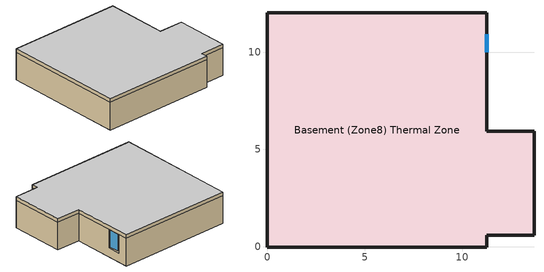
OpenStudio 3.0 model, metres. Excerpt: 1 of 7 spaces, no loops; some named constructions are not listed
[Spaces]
Basement (Zone8) Thermal Zone
 floor ground (Basement Floor Assembly): 11.25,12.01 11.25,5.92 13.69,5.92 13.69,0.58 11.25,0.58 11.25,-0.03 -0.03,-0.03 -0.03,12.01 z-2.95
 wall outside (Foundation Wall Assembly): 11.25,9.82 11.25,11.06 z-2.06:-0.23
 wall ground (Foundation Wall Assembly): 11.25,12.01 -0.03,12.01 -0.03,-0.03 11.25,-0.03 11.25,0.58 13.69,0.58 13.69,5.92 11.25,5.92 z-2.95:-0.23; 11.25,5.92,-0.23 11.25,5.92,-2.95 11.25,12.01,-2.95 11.25,12.01,-0.23 11.25,11.06,-0.23 11.25,11.06,-2.06 11.25,9.82,-2.06 11.25,9.82,-0.23
 wall ground (Base Exterior Wall Assembly): -0.03,12.01 -0.03,-0.03 11.25,-0.03 11.25,0.58 13.69,0.58 13.69,5.92 11.25,5.92 11.25,12.01 -0.03,12.01 z-0.23:0.13
 window (Exterior Window): 11.25,9.98 11.25,10.9 z-1.91:-0.25
 ceiling to First Floor (Zone1) Thermal Zone (First Floor Assembly): 11.25,-0.03 11.25,0.58 13.69,0.58 13.69,5.92 11.25,5.92 11.25,12.01 -0.03,12.01 -0.03,-0.03 z0.13
[Construction]
Exterior Door Reversed: I01 25mm insulation board, F08 Metal surface
First Floor Ceiling - Living Room: 11 7/8" LSL Engineered Joist, 1/2" GWB
First Floor Ceiling: 1/2" GWB
[Material] Thermal Absorptance=0.9; Solar Absorptance=0.7; Visible Absorptance=0.7
Name | Roughness | Thickness {m} | Conductivity {W/m-K} | Density {kg/m3} | Specific Heat {J/kg-K}
1/2" GWB | MediumSmooth | 0.0127 | 0.16 | 800 | 1090
F08 Metal surface | Smooth | 0.0008 | 45.28 | 7824 | 500
11 7/8" LSL Engineered Joist | Rough | 0.301325 | 0.18 | 1200 | 1012
I01 25mm insulation board | MediumRough | 0.0254 | 0.03 | 43 | 1210
[Schedule:Compact]
Printer; Cablebox; Other; Clock; Modem/Router; Answering Machine; 2 Cell Phones; Stereo; 1 Cell Phone; Boombox: Through: 12/31, For: Mondays, Until: 24:00, 1, For: Tuesdays Thursdays, Until: 24:00, 1, For: Wednesdays, Until: 24:00, 1, For: Fridays, Until: 24:00, 1, For: Saturdays, Until: 24:00, 1, For: Sundays, Until: 24:00, 1, For: AllOtherDays, Until 24:00, 0
Occupancy - Parent A - Zone 3: Through: 12/31, For: Mondays, Until: 6:30, 1, Until: 18:00, 0, Until: 18:30, 1, Until: 22:30, 0, Until: 24:00, 1, For: Tuesdays Thursdays, Until: 6:30, 1, Until: 18:00, 0, Until: 18:30, 1, Until: 22:30, 0, Until: 24:00, 1, For: Wednesdays, Until: 6:30, 1, Until: 18:00, 0, Until: 18:30, 1, Until: 22:30, 0, Until: 24:00, 1, For: Fridays, Until: 6:30, 1, Until: 18:00, 0, Until: 18:30, 1, Until: 23:30, 0, Until: 24:00, 1, For: Saturdays, Until: 8:15, 1, Until: 20:00, 0, Until: 20:30, 1, Until: 23:30, 0, Until: 24:00, 1, For: Sundays, Until: 8:15, 1, Until: 14:00, 0, Until: 14:30, 1, Until: 18:00, 0, Until: 18:30, 1, Until: 22:30, 0, Until: 24:00, 1, For: AllOtherDays, Until 24:00, 0
Activity Level - Constant - 115W: Through: 12/31, For: AllDays, Until: 24:00, 115
Portable Fan: Through: 12/31, For: Mondays, Until: 22:00, 0, Until: 24:00, 1, For: Tuesdays Thursdays, Until: 22:00, 0, Until: 24:00, 1, For: Wednesdays, Until: 22:00, 0, Until: 24:00, 1, For: Fridays, Until: 23:30, 0, Until: 24:00, 1, For: Saturdays, Until: 23:30, 0, Until: 24:00, 1, For: Sundays, Until: 22:00, 0, Until: 24:00, 1, For: AllOtherDays, Until 24:00, 0
Desktop: Through: 12/31, For: Mondays, Until: 18:30, 0.162, Until: 22:30, 1, Until: 24:00, 0.162, For: Tuesdays Thursdays, Until: 18:30, 0.162, Until: 22:30, 1, Until: 24:00, 0.162, For: Wednesdays, Until: 18:30, 0.162, Until: 22:30, 1, Until: 24:00, 0.162, For: Fridays, Until: 18:30, 0.162, Until: 22:30, 1, Until: 24:00, 0.162, For: Saturdays, Until: 8:30, 0.162, Until: 19:00, 1, Until: 24:00, 0.162, For: Sundays, Until: 8:30, 0.162, Until: 19:00, 1, Until: 24:00, 0.162, For: AllOtherDays, Until 24:00, 0
Slow Cooker: Through: 12/31, For: Mondays, Until: 24:00, 0, For: Tuesdays Thursdays, Until: 24:00, 0, For: Wednesdays, Until: 24:00, 0, For: Fridays, Until: 24:00, 0, For: Saturdays, Until: 8:30, 0, Until: 20:30, 1, Until: 24:00, 0, For: Sundays, Until: 24:00, 0, For: AllOtherDays, Until 24:00, 0
Lighting - 2nd Bedroom: Through: 12/31, For: Mondays, Until: 6:40, 0, Until: 7:00, 1, Until: 18:20, 0, Until: 19:30, 1, Until: 20:15, 0, Until: 21:45, 1, Until: 24:00, 0, For: Tuesdays Thursdays, Until: 6:40, 0, Until: 7:00, 1, Until: 16:30, 0, Until: 18:00, 1, Until: 18:30, 0, Until: 20:15, 1, Until: 21:45, 1, Until: 22:00, 1, Until: 24:00, 0, For: Wednesdays, Until: 6:40, 0, Until: 7:00, 1, Until: 18:20, 0, Until: 18:30, 1, Until: 20:15, 1, Until: 21:45, 1, Until: 22:00, 1, Until: 24:00, 0, For: Fridays, Until: 6:40, 0, Until: 7:00, 1, Until: 18:20, 0, Until: 18:30, 1, Until: 20:00, 1, Until: 21:00, 1, Until: 24:00, 0, For: Saturdays, Until: 12:45, 0, Until: 13:00, 1, Until: 18:00, 0, Until: 19:30, 1, Until: 24:00, 0, For: Sundays, Until: 18:20, 0, Until: 18:30, 1, Until: 20:15, 1, Until: 21:45, 1, Until: 22:00, 1, Until: 24:00, 0, For: AllOtherDays, Until 24:00, 0
Coffee Maker: Through: 12/31, For: Mondays, Until: 6:10, 0, Until: 6:28, 1, Until: 24:00, 0, For: Tuesdays Thursdays, Until: 6:10, 0, Until: 6:28, 1, Until: 24:00, 0, For: Wednesdays, Until: 6:10, 0, Until: 6:28, 1, Until: 24:00, 0, For: Fridays, Until: 6:10, 0, Until: 6:28, 1, Until: 24:00, 0, For: Saturdays, Until: 9:10, 0, Until: 9:28, 1, Until: 24:00, 0, For: Sundays, Until: 9:10, 0, Until: 9:26, 1, Until: 24:00, 0, For: AllOtherDays, Until 24:00, 0
Laptop A: Through: 12/31, For: Mondays, Until: 18:30, 0.125, Until: 22:00, 1, Until: 24:00, 0.125, For: Tuesdays Thursdays, Until: 18:30, 0.125, Until: 22:00, 1, Until: 24:00, 0.125, For: Wednesdays, Until: 18:30, 0.125, Until: 22:00, 1, Until: 24:00, 0.125, For: Fridays, Until: 18:30, 0.125, Until: 21:00, 1, Until: 24:00, 0.125, For: Saturdays, Until: 11:00, 0.125, Until: 13:00, 1, Until: 18:00, 0.125, Until: 19:30, 1, Until: 24:00, 0.125, For: Sundays, Until: 11:00, 0.125, Until: 13:00, 1, Until: 18:30, 0.125, Until: 22:00, 1, Until: 24:00, 0.125, For: AllOtherDays, Until 24:00, 0
Blu-Ray Living Room: Through: 12/31, For: Mondays, Until: 24:00, 0.516, For: Tuesdays Thursdays, Until: 24:00, 0.516, For: Wednesdays, Until: 24:00, 0.516, For: Fridays, Until: 24:00, 0.516, For: Saturdays, Until: 15:00, 0.516, Until: 16:30, 1, Until: 24:00, 0.516, For: Sundays, Until: 15:00, 0.516, Until: 16:30, 1, Until: 24:00, 0.516, For: AllOtherDays, Until 24:00, 0
Occupancy - Child A - Zone 3: Through: 12/31, For: Mondays, Until: 7:00, 1, Until: 18:00, 0, Until: 19:30, 1, Until: 20:15, 0, Until: 24:00, 1, For: Tuesdays Thursdays, Until: 7:00, 1, Until: 16:30, 0, Until: 18:00, 1, Until: 18:30, 0, Until: 19:30, 1, Until: 20:15, 0, Until: 24:00, 1, For: Wednesdays, Until: 7:00, 1, Until: 18:00, 0, Until: 19:30, 1, Until: 20:15, 0, Until: 24:00, 1, For: Fridays, Until: 7:00, 1, Until: 18:00, 0, Until: 19:30, 1, Until: 20:15, 0, Until: 21:00, 1, Until: 23:00, 0, Until: 24:00, 1, For: Saturdays, Until: 9:30, 1, Until: 11:00, 0, Until: 13:00, 1, Until: 18:00, 0, Until: 19:30, 1, Until: 23:00, 0, Until: 24:00, 1, For: Sundays, Until: 9:00, 1, Until: 11:00, 0, Until: 13:00, 1, Until: 18:00, 0, Until: 19:30, 1, Until: 20:15, 0, Until: 24:00, 1, For: AllOtherDays, Until 24:00, 0
Vacuum: Through: 12/31, For: Mondays, Until: 24:00, 0, For: Saturdays, Until: 17:30, 0, Until: 19:27, 1, Until: 24:00, 0, For: AllOtherDays, Until 24:00, 0
Occupancy - Child B - Zone 1: Through: 12/31, For: Mondays, Until: 7:00, 0, Until: 8:00, 1, Until: 18:00, 0, Until: 18:30, 1, Until: 19:30, 0, Until: 20:15, 1, Until: 24:00, 0, For: Tuesdays Thursdays, Until: 7:00, 0, Until: 8:00, 1, Until: 18:00, 0, Until: 18:30, 1, Until: 19:30, 0, Until: 20:15, 1, Until: 24:00, 0, For: Wednesdays, Until: 7:00, 0, Until: 8:00, 1, Until: 18:00, 0, Until: 18:30, 1, Until: 19:30, 0, Until: 20:15, 1, Until: 24:00, 0, For: Fridays, Until: 7:00, 0, Until: 8:00, 1, Until: 18:00, 0, Until: 18:30, 1, Until: 19:30, 0, Until: 20:15, 1, Until: 21:00, 0, Until: 22:00, 1, Until: 24:00, 0, For: Saturdays, Until: 9:00, 0, Until: 10:00, 1, Until: 13:00, 0, Until: 18:00, 1, Until: 20:30, 0, Until: 22:00, 1, Until: 24:00, 0, For: Sundays, Until: 9:30, 0, Until: 10:00, 1, Until: 13:00, 0, Until: 18:30, 1, Until: 19:30, 0, Until: 20:15, 1, Until: 24:00, 0, For: AllOtherDays, Until 24:00, 0
Lighting - 2nd Floor Bath: Through: 12/31, For: Mondays, Until: 6:30, 0, Until: 6:50, 1, Until: 18:08, 0, Until: 18:18, 1, Until: 20:15, 0, Until: 20:25, 1, Until: 21:45, 0, Until: 22:00, 1, Until: 24:00, 0, For: Tuesdays Thursdays, Until: 6:30, 0, Until: 6:50, 1, Until: 20:15, 0, Until: 20:25, 1, Until: 21:45, 0, Until: 22:00, 1, Until: 24:00, 0, For: Wednesdays, Until: 6:30, 0, Until: 6:40, 1, Until: 18:08, 0, Until: 18:18, 1, Until: 20:15, 0, Until: 20:25, 1, Until: 21:45, 0, Until: 22:00, 1, Until: 24:00, 0, For: Fridays, Until: 6:30, 0, Until: 6:50, 1, Until: 18:08, 0, Until: 18:18, 1, Until: 20:00, 0, Until: 21:00, 1, Until: 22:00, 0, Until: 22:15, 1, Until: 23:00, 0, Until: 23:15, 1, Until: 24:00, 0, For: Saturdays, Until: 8:45, 0, Until: 9:15, 1, Until: 12:30, 0, Until: 12:45, 1, Until: 22:00, 0, Until: 22:15, 1, Until: 23:00, 0, Until: 23:15, 1, Until: 24:00, 0, For: Sundays, Until: 8:45, 0, Until: 9:15, 1, Until: 18:08, 0, Until: 18:18, 1, Until: 20:15, 0, Until: 20:25, 1, Until: 21:00, 0, Until: 21:15, 1, Until: 21:45, 0, Until: 22:00, 1, Until: 24:00, 0, For: AllOtherDays, Until 24:00, 0
Lighting - Master Bath: Through: 12/31, For: Mondays, Until: 3:31, 0, Until: 3:34, 1, Until: 4:00, 0, Until: 4:03, 1, Until: 6:00, 0, Until: 6:15, 1, Until: 6:30, 0, Until: 6:45, 1, Until: 18:01, 0, Until: 18:06, 1, Until: 22:05, 0, Until: 22:25, 1, Until: 22:30, 0, Until: 22:40, 1, Until: 24:00, 0, For: Tuesdays Thursdays, Until: 3:31, 0, Until: 3:34, 1, Until: 4:00, 0, Until: 4:03, 1, Until: 6:00, 0, Until: 6:15, 1, Until: 6:30, 0, Until: 6:45, 1, Until: 18:01, 0, Until: 18:06, 1, Until: 22:05, 0, Until: 22:25, 1, Until: 22:30, 0, Until: 22:40, 1, Until: 24:00, 0, For: Wednesdays, Until: 3:31, 0, Until: 3:34, 1, Until: 4:00, 0, Until: 4:03, 1, Until: 6:00, 0, Until: 6:15, 1, Until: 6:30, 0, Until: 6:45, 1, Until: 18:00, 0, Until: 18:06, 1, Until: 22:05, 0, Until: 22:25, 1, Until: 22:30, 0, Until: 22:40, 1, Until: 24:00, 0, For: Fridays, Until: 3:31, 0, Until: 3:34, 1, Until: 4:00, 0, Until: 4:03, 1, Until: 6:00, 0, Until: 6:15, 1, Until: 6:30, 0, Until: 6:45, 1, Until: 18:01, 0, Until: 18:06, 1, Until: 23:30, 0, Until: 23:45, 1, Until: 24:00, 0, For: Saturdays, Until: 8:00, 0, Until: 8:15, 1, Until: 10:00, 0, Until: 10:15, 1, Until: 20:00, 0, Until: 20:15, 1, Until: 23:30, 0, Until: 23:45, 1, Until: 24:00, 0, For: Sundays, Until: 8:00, 0, Until: 8:15, 1, Until: 10:00, 0, Until: 10:15, 1, Until: 14:00, 0, Until: 14:15, 1, Until: 18:01, 0, Until: 18:06, 1, Until: 22:05, 0, Until: 22:25, 1, Until: 22:30, 0, Until: 22:40, 1, Until: 24:00, 0, For: AllOtherDays, Until 24:00, 0
Refrigerator - Bldg Amer: Through: 12/31, For: AllDays, Until: 1:00, 0.8, Until: 2:00, 0.7829, Until: 3:00, 0.7657, Until: 4:00, 0.7429, Until: 5:00, 0.7314, Until: 6:00, 0.7314, Until: 7:00, 0.76, Until: 8:00, 0.8, Until: 9:00, 0.8171, Until: 10:00, 0.8286, Until: 11:00, 0.8, Until: 12:00, 0.8, Until: 13:00, 0.84, Until: 14:00, 0.84, Until: 15:00, 0.8286, Until: 16:00, 0.84, Until: 17:00, 0.8857, Until: 18:00, 0.9714, Until: 19:00, 1, Until: 20:00, 0.9714, Until: 21:00, 0.9429, Until: 22:00, 0.9257, Until: 23:00, 0.8857, Until: 24:00, 0.8286
Lighting - 3rd Bedroom: Through: 12/31, For: Mondays, Until: 6:50, 0, Until: 7:00, 1, Until: 18:30, 0, Until: 19:30, 1, Until: 20:15, 0, Until: 20:30, 1, Until: 24:00, 0, For: Tuesdays Thursdays, Until: 6:50, 0, Until: 7:00, 1, Until: 18:30, 0, Until: 20:30, 1, Until: 24:00, 0, For: Wednesdays, Until: 6:50, 0, Until: 7:00, 1, Until: 18:30, 0, Until: 20:30, 1, Until: 24:00, 0, For: Fridays, Until: 6:50, 0, Until: 7:00, 1, Until: 18:30, 0, Until: 21:00, 1, Until: 24:00, 0, For: Saturdays, Until: 18:00, 0, Until: 19:30, 1, Until: 24:00, 0, For: Sundays, Until: 18:30, 0, Until: 20:30, 1, Until: 24:00, 0, For: AllOtherDays, Until 24:00, 0
Laptop B: Through: 12/31, For: Mondays, Until: 18:30, 0.125, Until: 20:15, 1, Until: 24:00, 0.125, For: Tuesdays Thursdays, Until: 18:30, 0.125, Until: 20:15, 1, Until: 24:00, 0.125, For: Wednesdays, Until: 18:30, 0.125, Until: 20:15, 1, Until: 24:00, 0.125, For: Fridays, Until: 18:30, 0.125, Until: 21:00, 1, Until: 24:00, 0.125, For: Saturdays, Until: 18:00, 0.125, Until: 19:30, 1, Until: 24:00, 0.125, For: Sundays, Until: 18:30, 0.125, Until: 20:15, 1, Until: 24:00, 0.125, For: AllOtherDays, Until 24:00, 0
Lighting - Living Room: Through: 12/31, For: Mondays, Until: 8:00, 0, Until: 8:25, 1, Until: 18:00, 0, Until: 22:30, 1, Until: 24:00, 0, For: Tuesdays Thursdays, Until: 8:00, 0, Until: 8:25, 1, Until: 18:00, 0, Until: 18:30, 1, Until: 19:00, 0, Until: 19:15, 1, Until: 19:30, 0, Until: 21:30, 1, Until: 22:00, 0, Until: 22:30, 1, Until: 24:00, 0, For: Wednesdays, Until: 8:00, 0, Until: 8:25, 1, Until: 18:00, 0, Until: 18:30, 1, Until: 19:00, 0, Until: 19:15, 1, Until: 19:30, 0, Until: 22:30, 1, Until: 24:00, 0, For: Fridays, Until: 8:00, 0, Until: 8:25, 1, Until: 18:01, 0, Until: 18:30, 1, Until: 19:00, 0, Until: 19:15, 1, Until: 19:30, 0, Until: 23:30, 1, Until: 24:00, 0, For: Saturdays, Until: 21:00, 0, Until: 23:30, 1, Until: 24:00, 0, For: Sundays, Until: 18:00, 0, Until: 18:30, 1, Until: 19:00, 0, Until: 19:15, 1, Until: 19:30, 0, Until: 22:30, 1, Until: 24:00, 0, For: AllOtherDays, Until 24:00, 0
Master Bedroom TV: Through: 12/31, For: Mondays, Until: 6:15, 0.196, Until: 7:00, 1, Until: 24:00, 0.196, For: Tuesdays Thursdays, Until: 6:15, 0.196, Until: 7:00, 1, Until: 24:00, 0.196, For: Wednesdays, Until: 6:15, 0.196, Until: 7:00, 1, Until: 24:00, 0.196, For: Fridays, Until: 6:15, 0.196, Until: 7:00, 1, Until: 24:00, 0.196, For: Saturdays, Until: 24:00, 0.196, For: Sundays, Until: 24:00, 0.196, For: AllOtherDays, Until 24:00, 0
Lighting - Kitchen: Through: 12/31, For: Mondays, Until: 6:00, 0, Until: 8:25, 1, Until: 18:00, 0, Until: 18:30, 1, Until: 19:00, 0, Until: 19:15, 1, Until: 19:30, 0, Until: 20:15, 1, Until: 20:30, 0, Until: 22:30, 1, Until: 24:00, 0, For: Tuesdays Thursdays, Until: 6:00, 0, Until: 8:25, 1, Until: 18:00, 0, Until: 18:30, 1, Until: 19:00, 0, Until: 19:15, 1, Until: 19:30, 0, Until: 20:15, 1, Until: 20:30, 0, Until: 22:30, 1, Until: 24:00, 0, For: Wednesdays, Until: 6:00, 0, Until: 8:25, 1, Until: 18:00, 0, Until: 18:30, 1, Until: 19:00, 0, Until: 19:15, 1, Until: 19:30, 0, Until: 20:15, 1, Until: 20:30, 0, Until: 22:30, 1, Until: 24:00, 0, For: Fridays, Until: 6:00, 0, Until: 8:25, 1, Until: 18:00, 0, Until: 18:30, 1, Until: 19:00, 0, Until: 19:15, 1, Until: 19:30, 0, Until: 20:15, 1, Until: 21:00, 0, Until: 23:30, 1, Until: 24:00, 0, For: Saturdays, Until: 8:15, 0, Until: 10:00, 1, Until: 19:00, 0, Until: 23:30, 1, Until: 24:00, 0, For: Sundays, Until: 8:15, 0, Until: 10:00, 1, Until: 18:00, 0, Until: 18:30, 1, Until: 19:00, 0, Until: 19:15, 1, Until: 19:30, 0, Until: 20:15, 1, Until: 20:30, 0, Until: 22:30, 1, Until: 24:00, 0, For: AllOtherDays, Until 24:00, 0
Video Game System: Through: 12/31, For: Mondays, Until: 24:00, 0.159, For: Tuesdays Thursdays, Until: 24:00, 0.159, For: Wednesdays, Until: 24:00, 0.159, For: Fridays, Until: 21:00, 0.159, Until: 22:00, 1, Until: 24:00, 0.159, For: Saturdays, Until: 22:00, 0.159, Until: 23:00, 1, Until: 24:00, 0.159, For: Sundays, Until: 10:00, 0.159, Until: 11:00, 1, Until: 24:00, 0.159, For: AllOtherDays, Until 24:00, 0
Living Room TV: Through: 12/31, For: Mondays, Until: 6:30, 0.016, Until: 8:25, 1, Until: 18:10, 0.016, Until: 20:30, 1, Until: 24:00, 0.016, For: Tuesdays Thursdays, Until: 6:30, 0.016, Until: 8:25, 1, Until: 18:10, 0.016, Until: 20:30, 1, Until: 24:00, 0.016, For: Wednesdays, Until: 6:30, 0.016, Until: 8:25, 1, Until: 18:10, 0.016, Until: 20:30, 1, Until: 24:00, 0.016, For: Fridays, Until: 6:30, 0.016, Until: 8:25, 1, Until: 18:10, 0.016, Until: 20:30, 1, Until: 24:00, 0.016, For: Saturdays, Until: 8:30, 0.016, Until: 10:30, 1, Until: 20:00, 0.016, Until: 23:30, 1, Until: 24:00, 0.016, For: Sundays, Until: 8:30, 0.016, Until: 10:30, 1, Until: 18:10, 0.016, Until: 22:40, 1, Until: 24:00, 0.016, For: AllOtherDays, Until 24:00, 0
Microwave: Through: 12/31, For: Mondays, Until: 6:01, 0, Until: 6:08, 1, Until: 18:10, 0, Until: 18:17, 1, Until: 24:00, 0, For: Tuesdays Thursdays, Until: 6:01, 0, Until: 6:08, 1, Until: 18:10, 0, Until: 18:17, 1, Until: 24:00, 0, For: Wednesdays, Until: 6:01, 0, Until: 6:08, 1, Until: 18:10, 0, Until: 18:17, 1, Until: 24:00, 0, For: Fridays, Until: 6:01, 0, Until: 6:08, 1, Until: 18:10, 0, Until: 18:17, 1, Until: 24:00, 0, For: Saturdays, Until: 9:15, 0, Until: 9:20, 1, Until: 12:10, 0, Until: 12:15, 1, Until: 24:00, 0, For: Sundays, Until: 9:15, 0, Until: 9:22, 1, Until: 12:10, 0, Until: 12:17, 1, Until: 18:10, 0, Until: 18:17, 1, Until: 24:00, 0, For: AllOtherDays, Until 24:00, 0
Desktop Monitor: Through: 12/31, For: Mondays, Until: 18:30, 0.143, Until: 22:30, 1, Until: 24:00, 0.143, For: Tuesdays Thursdays, Until: 18:30, 0.143, Until: 22:30, 1, Until: 24:00, 0.143, For: Wednesdays, Until: 18:30, 0.143, Until: 22:30, 1, Until: 24:00, 0.143, For: Fridays, Until: 18:30, 0.143, Until: 22:30, 1, Until: 24:00, 0.143, For: Saturdays, Until: 8:30, 0.143, Until: 19:00, 1, Until: 24:00, 0.143, For: Sundays, Until: 8:30, 0.143, Until: 19:00, 1, Until: 24:00, 0.143, For: AllOtherDays, Until 24:00, 0
Occupancy - Parent B - Zone 1: Through: 12/31, For: Mondays, Until: 6:00, 0, Until: 6:30, 1, Until: 7:00, 0, Until: 8:30, 1, Until: 18:00, 0, Until: 19:00, 1, Until: 19:15, 1, Until: 22:00, 1, Until: 24:00, 0, For: Tuesdays Thursdays, Until: 6:00, 0, Until: 6:30, 1, Until: 7:00, 0, Until: 8:30, 1, Until: 18:00, 0, Until: 22:00, 1, Until: 24:00, 0, For: Wednesdays, Until: 6:00, 0, Until: 6:30, 1, Until: 7:00, 0, Until: 8:30, 1, Until: 18:00, 0, Until: 22:00, 1, Until: 24:00, 0, For: Fridays, Until: 6:00, 0, Until: 6:30, 1, Until: 7:00, 0, Until: 8:30, 1, Until: 18:00, 0, Until: 23:30, 1, Until: 24:00, 0, For: Saturdays, Until: 8:15, 0, Until: 10:00, 1, Until: 11:00, 0, Until: 14:30, 1, Until: 17:00, 0, Until: 18:00, 1, Until: 19:00, 0, Until: 23:30, 1, Until: 24:00, 0, For: Sundays, Until: 8:15, 0, Until: 10:00, 1, Until: 11:00, 0, Until: 14:30, 1, Until: 17:00, 0, Until: 22:00, 1, Until: 24:00, 0, For: AllOtherDays, Until 24:00, 0
Curling Iron: Through: 12/31, For: Mondays, Until: 6:38, 0, Until: 6:40, 1, Until: 24:00, 0, For: Tuesdays Thursdays, Until: 6:38, 0, Until: 6:40, 1, Until: 24:00, 0, For: Wednesdays, Until: 6:38, 0, Until: 6:40, 1, Until: 24:00, 0, For: Fridays, Until: 6:38, 0, Until: 6:40, 1, Until: 24:00, 0, For: Saturdays, Until: 10:09, 0, Until: 10:11, 1, Until: 24:00, 0, For: Sundays, Until: 10:09, 0, Until: 10:11, 1, Until: 24:00, 0, For: AllOtherDays, Until 24:00, 0
Hand Mixer: Through: 12/31, For: Mondays, Until: 18:40, 0, Until: 18:41, 1, Until: 24:00, 0, For: Tuesdays Thursdays, Until: 18:40, 0, Until: 18:41, 1, Until: 24:00, 0, For: Wednesdays, Until: 18:40, 0, Until: 18:41, 1, Until: 24:00, 0, For: Fridays, Until: 18:40, 0, Until: 18:42, 1, Until: 24:00, 0, For: Saturdays, Until: 19:05, 0, Until: 19:07, 1, Until: 24:00, 0, For: Sundays, Until: 18:40, 0, Until: 18:42, 1, Until: 24:00, 0, For: AllOtherDays, Until 24:00, 0
ALWAYS_Below_50: Through: 12/31, For: AllDays, Until: 24:00, 50
ALWAYS_Above_0: Through: 12/31, For: AllDays, Until: 24:00, .01
Occupancy - Child B - Zone 3: Through: 12/31, For: Mondays, Until: 7:00, 1, Until: 18:30, 0, Until: 19:30, 1, Until: 20:15, 0, Until: 24:00, 1, For: Tuesdays Thursdays, Until: 7:00, 1, Until: 18:30, 0, Until: 19:30, 1, Until: 20:15, 0, Until: 24:00, 1, For: Wednesdays, Until: 7:00, 1, Until: 18:30, 0, Until: 19:30, 1, Until: 20:15, 0, Until: 24:00, 1, For: Fridays, Until: 7:00, 1, Until: 18:30, 0, Until: 19:30, 1, Until: 20:15, 0, Until: 21:00, 1, Until: 22:00, 0, Until: 24:00, 1, For: Saturdays, Until: 9:00, 1, Until: 12:30, 0, Until: 13:00, 1, Until: 18:00, 0, Until: 20:30, 1, Until: 22:00, 0, Until: 24:00, 1, For: Sundays, Until: 9:30, 1, Until: 12:30, 0, Until: 13:00, 1, Until: 18:30, 0, Until: 19:30, 1, Until: 20:15, 0, Until: 24:00, 1, For: AllOtherDays, Until 24:00, 0
Cooktop: Through: 12/31, For: Mondays, Until: 18:02, 0, Until: 18:09, 1, Until: 24:00, 0, For: Tuesdays Thursdays, Until: 18:02, 0, Until: 18:09, 1, Until: 24:00, 0, For: Wednesdays, Until: 18:02, 0, Until: 18:09, 1, Until: 24:00, 0, For: Fridays, Until: 18:02, 0, Until: 18:09, 1, Until: 24:00, 0, For: Saturdays, Until: 8:15, 0, Until: 8:22, 1, Until: 12:02, 0, Until: 12:09, 1, Until: 19:00, 0, Until: 19:07, 1, Until: 24:00, 0, For: Sundays, Until: 8:15, 0, Until: 8:22, 1, Until: 12:02, 0, Until: 12:09, 1, Until: 18:02, 0, Until: 18:07, 1, Until: 24:00, 0, For: AllOtherDays, Until 24:00, 0
Oven: Through: 12/31, For: Mondays, Until: 24:00, 0, For: Tuesdays Thursdays, Until: 24:00, 0, For: Wednesdays, Until: 24:00, 0, For: Fridays, Until: 24:00, 0, For: Saturdays, Until: 8:15, 0, Until: 8:38, 1, Until: 19:00, 0, Until: 19:23, 1, Until: 24:00, 0, For: Sundays, Until: 8:15, 0, Until: 8:38, 1, Until: 24:00, 0, For: AllOtherDays, Until 24:00, 0
Occupancy - Parent B - Zone 3: Through: 12/31, For: Mondays, Until: 6:00, 1, Until: 6:30, 0, Until: 7:00, 1, Until: 22:00, 0, Until: 24:00, 1, For: Tuesdays Thursdays, Until: 6:00, 1, Until: 6:30, 0, Until: 7:00, 1, Until: 22:00, 0, Until: 24:00, 1, For: Wednesdays, Until: 6:00, 1, Until: 6:30, 0, Until: 7:00, 1, Until: 22:00, 0, Until: 24:00, 1, For: Fridays, Until: 6:00, 1, Until: 6:30, 0, Until: 7:00, 1, Until: 23:30, 0, Until: 24:00, 1, For: Saturdays, Until: 8:15, 1, Until: 10:00, 0, Until: 11:00, 1, Until: 18:00, 0, Until: 19:00, 1, Until: 23:30, 0, Until: 24:00, 1, For: Sundays, Until: 8:15, 1, Until: 10:00, 0, Until: 11:00, 1, Until: 22:00, 0, Until: 24:00, 1, For: AllOtherDays, Until 24:00, 0
Lighting - Master Bedroom: Through: 12/31, For: Mondays, Until: 6:15, 0, Until: 6:30, 1, Until: 6:45, 0, Until: 7:00, 1, Until: 18:07, 0, Until: 18:30, 1, Until: 22:00, 0, Until: 23:00, 1, Until: 24:00, 0, For: Tuesdays Thursdays, Until: 6:15, 0, Until: 6:30, 1, Until: 6:45, 0, Until: 7:00, 1, Until: 18:07, 0, Until: 18:30, 1, Until: 22:00, 0, Until: 23:00, 1, Until: 24:00, 0, For: Wednesdays, Until: 6:15, 0, Until: 6:30, 1, Until: 6:45, 0, Until: 7:00, 1, Until: 18:07, 0, Until: 18:30, 1, Until: 22:00, 0, Until: 23:00, 1, Until: 24:00, 0, For: Fridays, Until: 6:15, 0, Until: 6:30, 1, Until: 6:45, 0, Until: 7:00, 1, Until: 18:07, 0, Until: 18:30, 1, Until: 23:30, 0, Until: 24:00, 1, For: Saturdays, Until: 10:15, 0, Until: 11:00, 1, Until: 18:00, 0, Until: 19:00, 1, Until: 20:15, 0, Until: 20:30, 1, Until: 23:30, 0, Until: 24:00, 1, For: Sundays, Until: 10:15, 0, Until: 11:00, 1, Until: 18:07, 0, Until: 18:30, 1, Until: 22:00, 0, Until: 23:00, 1, Until: 24:00, 0, For: AllOtherDays, Until 24:00, 0
Can Opener: Through: 12/31, For: Mondays, Until: 18:40, 0, Until: 18:47, 1, Until: 24:00, 0, For: Tuesdays Thursdays, Until: 18:40, 0, Until: 18:47, 1, Until: 24:00, 0, For: Wednesdays, Until: 18:40, 0, Until: 18:47, 1, Until: 24:00, 0, For: Fridays, Until: 18:40, 0, Until: 18:47, 1, Until: 24:00, 0, For: Saturdays, Until: 19:05, 0, Until: 19:12, 1, Until: 24:00, 0, For: Sundays, Until: 18:40, 0, Until: 18:48, 1, Until: 24:00, 0, For: AllOtherDays, Until 24:00, 0
Lighting - Dining: Through: 12/31, For: Mondays, Until: 7:00, 0, Until: 8:00, 1, Until: 19:15, 0, Until: 20:30, 1, Until: 24:00, 0, For: Tuesdays Thursdays, Until: 7:00, 0, Until: 8:00, 1, Until: 19:15, 0, Until: 20:30, 1, Until: 24:00, 0, For: Wednesdays, Until: 7:00, 0, Until: 8:00, 1, Until: 19:15, 0, Until: 20:30, 1, Until: 24:00, 0, For: Fridays, Until: 7:00, 0, Until: 8:00, 1, Until: 19:15, 0, Until: 21:00, 1, Until: 24:00, 0, For: Saturdays, Until: 9:30, 0, Until: 10:00, 1, Until: 20:00, 0, Until: 20:30, 1, Until: 24:00, 0, For: Sundays, Until: 9:30, 0, Until: 10:00, 1, Until: 19:15, 0, Until: 20:30, 1, Until: 24:00, 0, For: AllOtherDays, Until 24:00, 0
Occupancy - Parent A - Zone 1: Through: 12/31, For: Mondays, Until: 6:30, 0, Until: 8:30, 1, Until: 18:30, 0, Until: 19:00, 1, Until: 19:15, 1, Until: 22:30, 1, Until: 24:00, 0, For: Tuesdays Thursdays, Until: 6:30, 0, Until: 8:30, 1, Until: 18:30, 0, Until: 22:30, 1, Until: 24:00, 0, For: Wednesdays, Until: 6:30, 0, Until: 8:30, 1, Until: 18:30, 0, Until: 22:30, 1, Until: 24:00, 0, For: Fridays, Until: 6:30, 0, Until: 8:30, 1, Until: 18:30, 0, Until: 23:30, 1, Until: 24:00, 0, For: Saturdays, Until: 8:15, 0, Until: 10:00, 1, Until: 12:30, 0, Until: 18:00, 1, Until: 20:30, 0, Until: 23:30, 1, Until: 24:00, 0, For: Sundays, Until: 8:15, 0, Until: 10:00, 1, Until: 12:30, 0, Until: 14:00, 1, Until: 14:30, 0, Until: 18:00, 1, Until: 18:30, 0, Until: 22:30, 1, Until: 24:00, 0, For: AllOtherDays, Until 24:00, 0
Heating Pad: Through: 12/31, For: Mondays, Until: 22:00, 0, Until: 22:15, 1, Until: 24:00, 0, For: Tuesdays Thursdays, Until: 22:00, 0, Until: 22:10, 1, Until: 24:00, 0, For: Wednesdays, Until: 22:00, 0, Until: 22:15, 1, Until: 24:00, 0, For: Fridays, Until: 23:30, 0, Until: 23:45, 1, Until: 24:00, 0, For: Saturdays, Until: 23:30, 0, Until: 23:45, 1, Until: 24:00, 0, For: Sundays, Until: 22:00, 0, Until: 22:15, 1, Until: 24:00, 0, For: AllOtherDays, Until 24:00, 0
Iron: Through: 12/31, For: Mondays, Until: 24:00, 0, For: Tuesdays Thursdays, Until: 24:00, 0, For: Wednesdays, Until: 24:00, 0, For: Fridays, Until: 24:00, 0, For: Saturdays, Until: 18:00, 0, Until: 18:25, 1, Until: 24:00, 0, For: Sundays, Until: 14:16, 0, Until: 14:41, 1, Until: 24:00, 0, For: AllOtherDays, Until 24:00, 0
Hair Dryer: Through: 12/31, For: Mondays, Until: 6:40, 0, Until: 6:44, 1, Until: 24:00, 0, For: Tuesdays Thursdays, Until: 6:40, 0, Until: 6:44, 1, Until: 24:00, 0, For: Wednesdays, Until: 6:40, 0, Until: 6:44, 1, Until: 24:00, 0, For: Fridays, Until: 6:40, 0, Until: 6:44, 1, Until: 24:00, 0, For: Saturdays, Until: 10:09, 0, Until: 10:12, 1, Until: 24:00, 0, For: Sundays, Until: 10:09, 0, Until: 10:12, 1, Until: 24:00, 0, For: AllOtherDays, Until 24:00, 0
Blu-Ray Master Bed: Through: 12/31, For: Mondays, Until: 24:00, 0.516, For: Tuesdays Thursdays, Until: 24:00, 0.516, For: Wednesdays, Until: 22:00, 0.516, Until: 23:30, 1, Until: 24:00, 0.516, For: Fridays, Until: 24:00, 0.516, For: Saturdays, Until: 24:00, 0.516, For: Sundays, Until: 22:00, 0.516, Until: 23:30, 1, Until: 24:00, 0.516, For: AllOtherDays, Until 24:00, 0
Clothes Dryer: Through: 12/31, For: Mondays, Until: 24:00, 0, For: Tuesdays Thursdays, Until: 24:00, 0, For: Wednesdays, Until: 20:30, 0, Until: 22:00, 1, Until: 24:00, 0, For: Fridays, Until: 24:00, 0, For: Saturdays, Until: 12:30, 0, Until: 13:45, 1, Until: 15:00, 0, Until: 15:45, 1, Until: 24:00, 0, For: Sundays, Until: 12:30, 0, Until: 13:15, 1, Until: 15:00, 0, Until: 15:45, 1, Until: 24:00, 0, For: AllOtherDays, Until 24:00, 0
Occupancy - Child A - Zone 1: Through: 12/31, For: Mondays, Until: 7:00, 0, Until: 8:00, 1, Until: 19:30, 0, Until: 20:15, 1, Until: 24:00, 0, For: Tuesdays Thursdays, Until: 7:00, 0, Until: 8:00, 1, Until: 16:00, 0, Until: 16:30, 1, Until: 18:00, 0, Until: 18:30, 1, Until: 19:30, 0, Until: 20:15, 1, Until: 24:00, 0, For: Wednesdays, Until: 7:00, 0, Until: 8:00, 1, Until: 19:30, 0, Until: 20:15, 1, Until: 24:00, 0, For: Fridays, Until: 7:00, 0, Until: 8:00, 1, Until: 19:30, 0, Until: 20:15, 1, Until: 21:00, 0, Until: 23:00, 1, Until: 24:00, 0, For: Saturdays, Until: 9:30, 0, Until: 11:00, 1, Until: 13:00, 0, Until: 14:30, 1, Until: 17:00, 0, Until: 18:00, 1, Until: 20:30, 0, Until: 23:00, 1, Until: 24:00, 0, For: Sundays, Until: 9:00, 0, Until: 11:00, 1, Until: 13:00, 0, Until: 14:30, 1, Until: 17:00, 0, Until: 18:00, 1, Until: 19:30, 0, Until: 20:15, 1, Until: 24:00, 0, For: AllOtherDays, Until 24:00, 0
Lighting - 1st Floor Bath: Through: 12/31, For: Mondays, Until: 8:15, 0, Until: 8:20, 1, Until: 18:02, 0, Until: 18:06, 1, Until: 24:00, 0, For: Tuesdays Thursdays, Until: 16:01, 0, Until: 16:06, 1, Until: 18:02, 0, Until: 18:06, 1, Until: 24:00, 0, For: Wednesdays, Until: 7:40, 0, Until: 7:45, 1, Until: 21:38, 0, Until: 21:43, 1, Until: 24:00, 0, For: Fridays, Until: 22:18, 0, Until: 22:22, 1, Until: 23:18, 0, Until: 23:22, 1, Until: 24:00, 0, For: Saturdays, Until: 22:18, 0, Until: 22:22, 1, Until: 23:18, 0, Until: 23:22, 1, Until: 24:00, 0, For: Sundays, Until: 18:02, 0, Until: 18:06, 1, Until: 24:00, 0, For: AllOtherDays, Until 24:00, 0
Blender: Through: 12/31, For: Mondays, Until: 6:05, 0, Until: 6:08, 1, Until: 24:00, 0, For: Tuesdays Thursdays, Until: 6:05, 0, Until: 6:08, 1, Until: 24:00, 0, For: Wednesdays, Until: 6:05, 0, Until: 6:08, 1, Until: 24:00, 0, For: Fridays, Until: 6:05, 0, Until: 6:07, 1, Until: 24:00, 0, For: Saturdays, Until: 9:15, 0, Until: 9:17, 1, Until: 24:00, 0, For: Sundays, Until: 9:15, 0, Until: 9:17, 1, Until: 24:00, 0, For: AllOtherDays, Until 24:00, 0
[Schedule:Ruleset]
Name | Default Day Schedule | Summer Design Day Schedule | Winter Design Day Schedule
Small Office Bldg Occ | Small Office Bldg Occ Default Schedule | Small Office Bldg Occ Summer Design Day | Small Office Bldg Occ Winter Design Day
Small Office Activity | Small Office Activity Default Schedule | Small Office Activity Summer Design Day | Small Office Activity Winter Design Day
Office Bldg Light | Office Bldg Light Default Schedule | Office Bldg Light Summer Design Day | Office Bldg Light Winter Design Day
Small Office Bldg Equip | Small Office Bldg Equip Default Schedule | Small Office Bldg Equip Summer Design Day | Small Office Bldg Equip Winter Design Day
Small Office Infil Quarter On | Small Office Infil Quarter On Default Schedule | Small Office Infil Quarter On Summer Design Day | Small Office Infil Quarter On Winter Design Day
[Schedule:Day]
Small Office Bldg Occ Default Schedule: 6, 0, 0, 7, 0, 0.1, 8, 0, 0.2, 12, 0, 0.95, 13, 0, 0.5, 17, 0, 0.95, 18, 0, 0.3, 20, 0, 0.1, 24, 0, 0.05
Small Office Bldg Occ Summer Design Day: 6, 0, 0, 22, 0, 1, 24, 0, 0.05
Small Office Bldg Occ Winter Design Day; Small Office Bldg Occ Rule 1 Day Schedule; Office Bldg Light Winter Design Day; Small Office Bldg Equip Winter Design Day: 24, 0, 0
Small Office Bldg Occ Rule 2 Day Schedule: 6, 0, 0, 8, 0, 0.1, 12, 0, 0.3, 17, 0, 0.1, 24, 0, 0
Small Office Activity Default Schedule; Small Office Activity Summer Design Day; Small Office Activity Winter Design Day: 24, 0, 120
Office Bldg Light Default Schedule: 5, 0, 0.05, 7, 0, 0.1, 8, 0, 0.3, 17, 0, 0.9, 18, 0, 0.7, 20, 0, 0.5, 22, 0, 0.3, 23, 0, 0.1, 24, 0, 0.05
Office Bldg Light Summer Design Day; Small Office Bldg Equip Summer Design Day; Small Office Infil Quarter On Rule 1 Day Schedule: 24, 0, 1
Office Bldg Light Rule 1 Day Schedule: 24, 0, 0.05
Office Bldg Light Rule 2 Day Schedule: 6, 0, 0.05, 8, 0, 0.1, 14, 0, 0.5, 17, 0, 0.15, 24, 0, 0.05
Small Office Bldg Equip Default Schedule: 8, 0, 0.4, 12, 0, 0.9, 13, 0, 0.8, 17, 0, 0.9, 18, 0, 0.5, 24, 0, 0.4
Small Office Bldg Equip Rule 1 Day Schedule: 24, 0, 0.3
Small Office Bldg Equip Rule 2 Day Schedule: 6, 0, 0.3, 8, 0, 0.4, 12, 0, 0.5, 17, 0, 0.35, 24, 0, 0.3
Small Office Infil Quarter On Default Schedule; Small Office Infil Quarter On Summer Design Day: 6, 0, 1, 22, 0, 0.25, 24, 0, 1
Small Office Infil Quarter On Winter Design Day; Small Office Infil Quarter On Rule 2 Day Schedule: 6, 0, 1, 18, 0, 0.25, 24, 0, 1
[Schedule:Rule] Apply Monday=No; Apply Tuesday=No; Apply Wednesday=No; Apply Thursday=No; Apply Friday=No; Date Specification Type=DateRange; Start Month=1; Start Day=1; End Month=12; End Day=31
Name | Schedule Ruleset | Rule Order | Day Schedule | Apply Sunday | Apply Saturday
Small Office Bldg Occ Rule 1 | Small Office Bldg Occ | 0 | Small Office Bldg Occ Rule 1 Day Schedule | Yes | No
Small Office Bldg Occ Rule 2 | Small Office Bldg Occ | 1 | Small Office Bldg Occ Rule 2 Day Schedule | No | Yes
Office Bldg Light Rule 1 | Office Bldg Light | 0 | Office Bldg Light Rule 1 Day Schedule | Yes | No
Office Bldg Light Rule 2 | Office Bldg Light | 1 | Office Bldg Light Rule 2 Day Schedule | No | Yes
Small Office Bldg Equip Rule 1 | Small Office Bldg Equip | 0 | Small Office Bldg Equip Rule 1 Day Schedule | Yes | No
Small Office Bldg Equip Rule 2 | Small Office Bldg Equip | 1 | Small Office Bldg Equip Rule 2 Day Schedule | No | Yes
Small Office Infil Quarter On Rule 1 | Small Office Infil Quarter On | 0 | Small Office Infil Quarter On Rule 1 Day Schedule | Yes | No
Small Office Infil Quarter On Rule 2 | Small Office Infil Quarter On | 1 | Small Office Infil Quarter On Rule 2 Day Schedule | No | Yes
